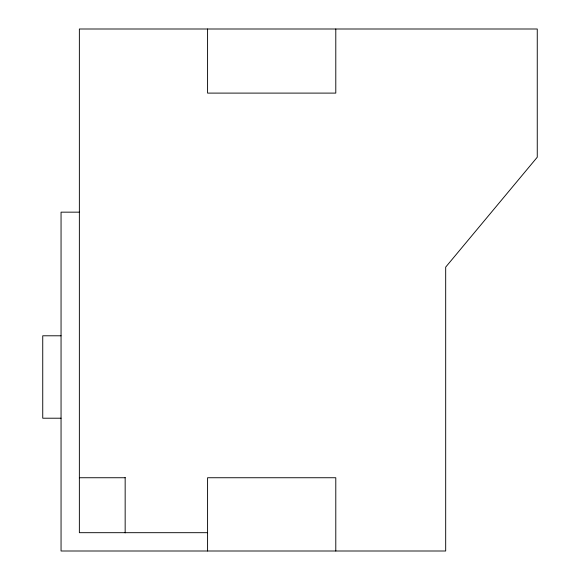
<?xml version="1.0" encoding="UTF-8"?>
<svg xmlns="http://www.w3.org/2000/svg" width="580" height="580" viewBox="0 0 580 580"><rect width="100%" height="100%" fill="white"/><g stroke="black" fill="none" stroke-linecap="round" stroke-linejoin="round"><path stroke-width="0.87" d="M79.366 212.157L61.052 212.157L61.052 551L445.686 551L445.686 267.105L537.261 157.209L537.261 29L79.366 29L79.366 532.687L207.582 532.687M61.052 335.791L42.739 335.791L42.739 418.209L61.052 418.209M79.366 477.739L125.157 477.739M335.791 29L335.791 93.104L207.582 93.104L207.582 29M335.791 551L335.791 477.739L207.582 477.739L207.582 551M125.157 477.471L125.157 532.882"/></g></svg>
